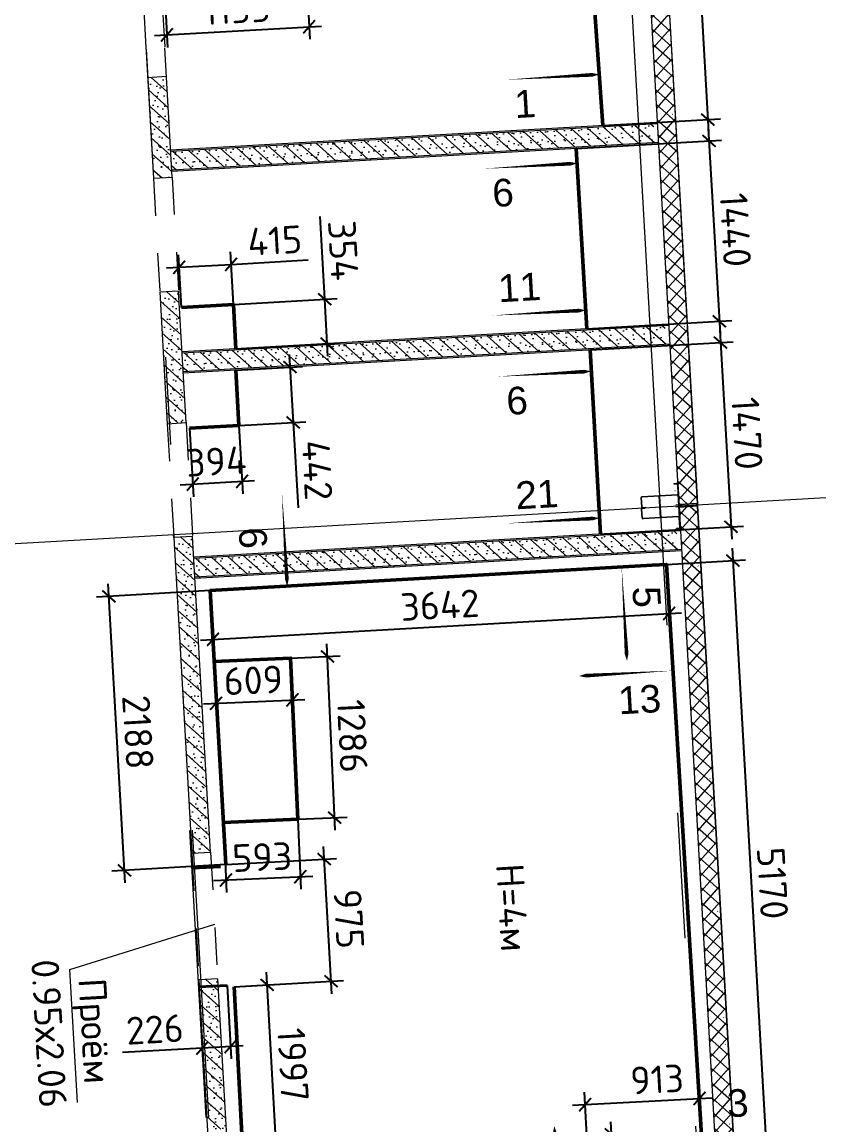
# Model space of a CAD drawing. Header units: metres. Extents: x 107714.6 to 107732.7, y 110796.8 to 110831.
# Drawn here: x 107725.59 to 107731.99, y 110806.31 to 110815.1 of the extents above; entities that cross this region are included whole.
import ezdxf

# ---------------------------------------------------------------- set-up
doc = ezdxf.new("R2010")
doc.units = ezdxf.units.M
doc.header["$PDMODE"] = 35
doc.header["$PDSIZE"] = 0.01
doc.linetypes.add('_ШТР__3__3__Скрыто', pattern=[6, 3, -3])
doc.linetypes.add('GOST2.303 5', pattern=[24, 20, -1.5, 1, -1.5])
doc.layers.add('2023.11.08_В_ОТКЛОНЕНИЯ', color=7, linetype='Continuous')
doc.layers.add('_1-1_ Внутренние стены', color=7, linetype='Continuous')
doc.layers.add('Вспомогательные', color=6, linetype='Continuous', plot=False)
for name, color, linetype, lineweight in [('ГКЛ', 250, 'Continuous', 50), ('ГКЛ 4м', 7, 'Continuous', 50), ('Оси', 7, 'Continuous', 9), ('Откосы', 250, 'Continuous', 40), ('Перекрытия', 7, 'Continuous', 18), ('Размерные', 45, 'Continuous', 15), ('Стены', 7, 'Continuous', 18), ('Стены разрез', 7, 'Continuous', 5), ('Стены штриховка', 7, 'Continuous', 5)]:
    doc.layers.add(name, color=color, linetype=linetype, lineweight=lineweight)
doc.layers.add('Импосты витража', color=7, linetype='Continuous', lineweight=9, true_color=0x004080)
doc.styles.add('AxeAndPointZ', font='arial.ttf')
doc.styles.add('GOST 2.304 type A', font='isocpeur.ttf')
doc.dimstyles.new('ISO-25', dxfattribs={"dimtxt": 0.22, "dimasz": 0.1, "dimexe": 0.1, "dimexo": 0, "dimgap": 0.06, "dimtad": 1, "dimdec": 0, "dimlfac": 1000, "dimtxsty": 'GOST 2.304 type A', "dimblk": 'ARCHTICK', "dimcen": 2.5, "dimdle": 0.1, "dimadec": 0, "dimazin": 0, "dimtfac": 1, "dimtdec": 0, "dimtmove": 0, "dimatfit": 3, "dimfxl": 1, "dimarcsym": 0})
pattern_1 = [(318.25305, (107716.81975, 110843.4981), (0.0998763, 0.1119139), [])]
pattern_2 = [(318.25305, (107716.84471, 110843.499515), (0.05659657, 0.06341789), []), (48.25305, (107716.84471, 110843.499515), (-0.06341789, 0.05659657), [])]

# ---------------------------------------------------------------- blocks, each defined once
blk = doc.blocks.new('Прямоугольный импост - 20х150 мм_Утеплитель_Наружный-V16-_О__L2_3_900_')
at = {"layer": 'Импосты витража'}
h = blk.add_hatch(dxfattribs=at)
h.set_pattern_fill('FP_19', style=0, pattern_type=2)
h.set_pattern_definition([(315, (-33000, 12200), (60.10408, 60.10408), []), (225, (-33000, 12200), (60.10408, -60.10408), [])])
h.paths.add_polyline_path([(-10, 75), (10, 75), (10, -75), (-10, -75), (-10, 11.3)], flags=0)
at = {"layer": 'Импосты витража', "color": 7, "lineweight": 18}
for p, q in [((-10, 75), (10, 75)), ((-10, -75), (-10, 75)), ((10, 75), (10, -75)), ((10, -75), (-10, -75))]:
    blk.add_line(p, q, dxfattribs=at)
blk = doc.blocks.new('к3')
at = {"color": 0, "linetype": 'ByBlock', "lineweight": -2, "ltscale": 200}
for p, q in [((4147417.8, 542805.7), (4147417.8, 542828.2)), ((4147417.8, 542805.7), (4147420.8, 542805.7)), ((4147420.8, 542805.7), (4147420.8, 542828.2)), ((4147425.8, 542836.2), (4147504.8, 542836.2)), ((4147425.8, 542833.2), (4147504.8, 542833.2)), ((4147509.8, 542828.2), (4147509.8, 542544.2)), ((4147512.8, 542828.2), (4147512.8, 542544.2)), ((4147682.8, 542828.2), (4147682.8, 542544.2)), ((4147685.8, 542828.2), (4147685.8, 542544.2)), ((4147769.8, 542836.2), (4147690.8, 542836.2)), ((4147769.8, 542833.2), (4147690.8, 542833.2)), ((4147774.8, 542805.7), (4147774.8, 542828.2)), ((4147777.8, 542805.7), (4147774.8, 542805.7)), ((4147777.8, 542805.7), (4147777.8, 542828.2)), ((4147517.8, 542539.2), (4147588.8, 542539.2)), ((4147517.8, 542536.2), (4147588.8, 542536.2)), ((4147593.8, 542544.2), (4147593.8, 542566.7)), ((4147593.8, 542566.7), (4147596.8, 542566.7)), ((4147596.8, 542544.2), (4147596.8, 542566.7)), ((4147598.8, 542544.2), (4147598.8, 542566.7)), ((4147601.8, 542566.7), (4147598.8, 542566.7)), ((4147601.8, 542544.2), (4147601.8, 542566.7)), ((4147677.8, 542539.2), (4147606.8, 542539.2)), ((4147677.8, 542536.2), (4147606.8, 542536.2))]:
    blk.add_line(p, q, dxfattribs=at)
for centre, radius, start, end in [((4147425.8, 542828.2), 8, 90, 180), ((4147425.8, 542828.2), 5, 90, 180), ((4147504.8, 542828.2), 8, 0, 90), ((4147504.8, 542828.2), 5, 0, 90), ((4147690.8, 542828.2), 8, 90, 180), ((4147690.8, 542828.2), 5, 90, 180), ((4147769.8, 542828.2), 8, 0, 90), ((4147769.8, 542828.2), 5, 0, 90), ((4147517.8, 542544.2), 8, 180, 270), ((4147517.8, 542544.2), 5, 180, 270), ((4147588.8, 542544.2), 8, 270, 0), ((4147588.8, 542544.2), 5, 270, 0), ((4147606.8, 542544.2), 8, 180, 270), ((4147606.8, 542544.2), 5, 180, 270), ((4147677.8, 542544.2), 5, 270, 0), ((4147677.8, 542544.2), 8, 270, 0)]:
    blk.add_arc(centre, radius, start, end, dxfattribs=at)
at = {"layer": 'Вспомогательные', "color": 0, "ltscale": 10}
for p, q in [((4147690.3, 542836.2), (4147505.3, 542836.2)), ((4147682.8, 542686.2), (4147512.8, 542686.2))]:
    blk.add_line(p, q, dxfattribs=at)
blk = doc.blocks.new('_ArchTick')
at = {"color": 0, "linetype": 'ByBlock', "lineweight": 9, "const_width": 0.15}
blk.add_lwpolyline([(-0.5, -0.5), (0.5, 0.5)], dxfattribs=at)
blk = doc.blocks.new('*D49')
at = {"layer": 'Defpoints', "color": 0, "lineweight": 9, "transparency": 16777216}
for p in [(107729.9996, 110817.3188, 3.997), (107730.2156, 110814.2712, 3.997), (107731.0525, 110814.3187)]:
    blk.add_point(p, dxfattribs=at)
at = {"layer": 'ГКЛ', "color": 0, "lineweight": -2, "transparency": 16777216}
for p, q in [((107730.8734, 110817.4686), (107731.0581, 110814.2189)), ((107729.9996, 110817.3188), (107730.9789, 110817.3745)), ((107730.2156, 110814.2712), (107731.1523, 110814.3244))]:
    blk.add_line(p, q, dxfattribs=at)
at = {"layer": 'ГКЛ', "color": 0, "lineweight": -2, "transparency": 16777216, "xscale": 0.1, "yscale": 0.1, "zscale": 0.1}
for p, rotation in [((107730.8791, 110817.3688), 93.25304974487426), ((107731.0525, 110814.3187), 273.2530497448743)]:
    blk.add_blockref('_ArchTick', p, dxfattribs=dict(at, rotation=rotation))
at = {"layer": 'ГКЛ', "color": 0, "lineweight": 9, "transparency": 16777216, "insert": (107731.1355, 110815.8534), "char_height": 0.22, "attachment_point": 5, "rotation": 273.25305, "style": 'GOST 2.304 type A'}
blk.add_mtext('3055', dxfattribs=at)
blk = doc.blocks.new('*D50')
at = {"layer": 'Defpoints', "color": 0, "lineweight": 9, "transparency": 16777216}
for p in [(107730.0038, 110814.0889, 3.867), (107731.1438, 110812.7113), (107730.0886, 110812.6513, 3.867)]:
    blk.add_point(p, dxfattribs=at)
at = {"layer": 'ГКЛ', "color": 0, "lineweight": -2, "transparency": 16777216}
for p, q in [((107731.0564, 110814.2488), (107731.1495, 110812.6115)), ((107730.0038, 110814.0889), (107731.1619, 110814.1547)), ((107730.0886, 110812.6513), (107731.2437, 110812.717))]:
    blk.add_line(p, q, dxfattribs=at)
at = {"layer": 'ГКЛ', "color": 0, "lineweight": -2, "transparency": 16777216, "xscale": 0.1, "yscale": 0.1, "zscale": 0.1}
for p, rotation in [((107731.0621, 110814.149), 93.25304974487426), ((107731.1438, 110812.7113), 273.2530497448743)]:
    blk.add_blockref('_ArchTick', p, dxfattribs=dict(at, rotation=rotation))
at = {"layer": 'ГКЛ', "color": 0, "lineweight": 9, "transparency": 16777216, "insert": (107731.2727, 110813.4398), "char_height": 0.22, "attachment_point": 5, "rotation": 273.25305, "style": 'GOST 2.304 type A'}
blk.add_mtext('1440', dxfattribs=at)
blk = doc.blocks.new('*D51')
at = {"layer": 'Defpoints', "color": 0, "lineweight": 9, "transparency": 16777216}
for p in [(107730.1133, 110812.4825, 3.867), (107730.1967, 110811.0148, 3.867), (107731.2369, 110811.074)]:
    blk.add_point(p, dxfattribs=at)
at = {"layer": 'ГКЛ', "color": 0, "lineweight": -2, "transparency": 16777216}
for p, q in [((107731.1478, 110812.6414), (107731.2426, 110810.9741)), ((107730.1133, 110812.4825), (107731.2533, 110812.5473)), ((107730.1967, 110811.0148), (107731.3367, 110811.0796))]:
    blk.add_line(p, q, dxfattribs=at)
at = {"layer": 'ГКЛ', "color": 0, "lineweight": -2, "transparency": 16777216, "xscale": 0.1, "yscale": 0.1, "zscale": 0.1}
for p, rotation in [((107731.1535, 110812.5416), 93.25304974487426), ((107731.2369, 110811.074), 273.2530497448743)]:
    blk.add_blockref('_ArchTick', p, dxfattribs=dict(at, rotation=rotation))
at = {"layer": 'ГКЛ', "color": 0, "lineweight": 9, "transparency": 16777216, "insert": (107731.3649, 110811.8174), "char_height": 0.22, "attachment_point": 5, "rotation": 273.25305, "style": 'GOST 2.304 type A'}
blk.add_mtext('1470', dxfattribs=at)
blk = doc.blocks.new('*D52')
at = {"layer": 'Defpoints', "color": 0, "lineweight": 9, "transparency": 16777216}
for p in [(107730.7217, 110810.7739, 3.998), (107731.5456, 110805.6424), (107731.0401, 110805.6137, 3.998)]:
    blk.add_point(p, dxfattribs=at)
at = {"layer": 'ГКЛ', "color": 0, "lineweight": -2, "transparency": 16777216}
for p, q in [((107731.2465, 110810.9038), (107731.5513, 110805.5426)), ((107730.7217, 110810.7739), (107731.3521, 110810.8097)), ((107731.0401, 110805.6137), (107731.6454, 110805.6481))]:
    blk.add_line(p, q, dxfattribs=at)
at = {"layer": 'ГКЛ', "color": 0, "lineweight": -2, "transparency": 16777216, "xscale": 0.1, "yscale": 0.1, "zscale": 0.1}
for p, rotation in [((107731.2522, 110810.804), 93.25304974487426), ((107731.5456, 110805.6424), 273.2530497448743)]:
    blk.add_blockref('_ArchTick', p, dxfattribs=dict(at, rotation=rotation))
at = {"layer": 'ГКЛ', "color": 0, "lineweight": 9, "transparency": 16777216, "insert": (107731.5686, 110808.2329), "char_height": 0.22, "attachment_point": 5, "rotation": 273.25305, "style": 'GOST 2.304 type A'}
blk.add_mtext('5170', dxfattribs=at)
blk = doc.blocks.new('*D53')
at = {"layer": 'Defpoints', "color": 0, "lineweight": 9, "transparency": 16777216}
for p in [(107730.7217, 110810.7739, 3.998), (107727.0858, 110810.565, 3.998), (107730.7439, 110810.3827)]:
    blk.add_point(p, dxfattribs=at)
at = {"layer": 'ГКЛ', "color": 0, "lineweight": -2, "transparency": 16777216}
for p, q in [((107730.7217, 110810.7739), (107730.7496, 110810.2829)), ((107727.0858, 110810.565), (107727.1136, 110810.0762)), ((107727.0081, 110810.1704), (107730.8438, 110810.3884))]:
    blk.add_line(p, q, dxfattribs=at)
at = {"layer": 'ГКЛ', "color": 0, "lineweight": -2, "transparency": 16777216, "xscale": 0.1, "yscale": 0.1, "zscale": 0.1}
for p, rotation in [((107730.7439, 110810.3827), 3.253049744874275), ((107727.1079, 110810.1761), 183.2530497448743)]:
    blk.add_blockref('_ArchTick', p, dxfattribs=dict(at, rotation=rotation))
at = {"layer": 'ГКЛ', "color": 0, "lineweight": 9, "transparency": 16777216, "insert": (107728.9163, 110810.4491), "char_height": 0.22, "attachment_point": 5, "rotation": 3.25305, "style": 'GOST 2.304 type A'}
blk.add_mtext('3642', dxfattribs=at)
blk = doc.blocks.new('*D55')
at = {"layer": 'Defpoints', "color": 0, "lineweight": 9, "transparency": 16777216}
for p in [(107727.0858, 110810.565, 3.998), (107726.2783, 110810.5191), (107727.21, 110808.3806, 3.998)]:
    blk.add_point(p, dxfattribs=at)
at = {"layer": 'ГКЛ', "color": 0, "lineweight": -2, "transparency": 16777216}
for p, q in [((107727.0858, 110810.565), (107726.1784, 110810.5134)), ((107726.4081, 110808.2348), (107726.2726, 110810.6189)), ((107727.21, 110808.3806), (107726.3026, 110808.329))]:
    blk.add_line(p, q, dxfattribs=at)
at = {"layer": 'ГКЛ', "color": 0, "lineweight": -2, "transparency": 16777216, "xscale": 0.1, "yscale": 0.1, "zscale": 0.1}
for p, rotation in [((107726.2783, 110810.5191), 93.25304974487426), ((107726.4024, 110808.3347), 273.2530497448743)]:
    blk.add_blockref('_ArchTick', p, dxfattribs=dict(at, rotation=rotation))
at = {"layer": 'ГКЛ', "color": 0, "lineweight": 9, "transparency": 16777216, "insert": (107726.5101, 110809.4365), "char_height": 0.22, "attachment_point": 5, "rotation": 273.25305, "style": 'GOST 2.304 type A'}
blk.add_mtext('2188', dxfattribs=at)
blk = doc.blocks.new('*D56')
at = {"layer": 'Defpoints', "color": 0, "lineweight": 9, "transparency": 16777216}
for p in [(107727.276, 110807.4076, 3.998), (107727.5395, 110807.4225), (107727.3796, 110805.4134, 3.998)]:
    blk.add_point(p, dxfattribs=at)
at = {"layer": 'ГКЛ', "color": 0, "lineweight": -2, "transparency": 16777216}
for p, q in [((107727.6585, 110805.3291), (107727.5338, 110807.5224)), ((107727.276, 110807.4076), (107727.6393, 110807.4282)), ((107727.3796, 110805.4134), (107727.7526, 110805.4346))]:
    blk.add_line(p, q, dxfattribs=at)
at = {"layer": 'ГКЛ', "color": 0, "lineweight": -2, "transparency": 16777216, "xscale": 0.1, "yscale": 0.1, "zscale": 0.1}
for p, rotation in [((107727.5395, 110807.4225), 93.25304974487426), ((107727.6528, 110805.429), 273.2530497448743)]:
    blk.add_blockref('_ArchTick', p, dxfattribs=dict(at, rotation=rotation))
at = {"layer": 'ГКЛ', "color": 0, "lineweight": 9, "transparency": 16777216, "insert": (107727.7459, 110806.786), "char_height": 0.22, "attachment_point": 5, "rotation": 273.25305, "style": 'GOST 2.304 type A'}
blk.add_mtext('1997', dxfattribs=at)
blk = doc.blocks.new('*D90')
at = {"layer": 'Defpoints', "color": 0, "lineweight": 9, "transparency": 16777216}
for p in [(107727.21, 110808.3806), (107727.994, 110808.4251), (107727.276, 110807.4076, 3.998)]:
    blk.add_point(p, dxfattribs=at)
at = {"layer": 'ГКЛ', "color": 0, "lineweight": -2, "transparency": 16777216}
for p, q in [((107728.055, 110807.3517), (107727.9883, 110808.525)), ((107727.21, 110808.3806), (107728.0939, 110808.4308)), ((107727.276, 110807.4076), (107728.1492, 110807.4572))]:
    blk.add_line(p, q, dxfattribs=at)
at = {"layer": 'ГКЛ', "color": 0, "lineweight": -2, "transparency": 16777216, "xscale": 0.1, "yscale": 0.1, "zscale": 0.1}
for p, rotation in [((107727.994, 110808.4251), 93.25304974487426), ((107728.0494, 110807.4515), 273.2530497448743)]:
    blk.add_blockref('_ArchTick', p, dxfattribs=dict(at, rotation=rotation))
at = {"layer": 'ГКЛ', "color": 0, "lineweight": 9, "transparency": 16777216, "insert": (107728.1914, 110807.948), "char_height": 0.22, "attachment_point": 5, "rotation": 273.25305, "style": 'GOST 2.304 type A'}
blk.add_mtext('975', dxfattribs=at)
blk = doc.blocks.new('*D96')
at = {"layer": 'Defpoints', "color": 0, "lineweight": 9, "transparency": 16777216}
for p in [(107727.2708, 110812.8458), (107727.9986, 110812.8871), (107727.2909, 110812.4923)]:
    blk.add_point(p, dxfattribs=at)
at = {"layer": 'ГКЛ', "color": 0, "lineweight": -2, "transparency": 16777216}
for p, q in [((107727.9986, 110812.8871), (107727.9611, 110813.5461)), ((107727.2708, 110812.8458), (107728.0984, 110812.8928)), ((107728.0243, 110812.4339), (107727.9986, 110812.8871)), ((107727.2909, 110812.4923), (107728.1185, 110812.5394))]:
    blk.add_line(p, q, dxfattribs=at)
at = {"layer": 'ГКЛ', "color": 0, "lineweight": -2, "transparency": 16777216, "xscale": 0.1, "yscale": 0.1, "zscale": 0.1}
for p, rotation in [((107727.9986, 110812.8871), 93.25304974487426), ((107728.0187, 110812.5337), 273.2530497448743)]:
    blk.add_blockref('_ArchTick', p, dxfattribs=dict(at, rotation=rotation))
at = {"layer": 'ГКЛ', "color": 0, "lineweight": 9, "transparency": 16777216, "insert": (107728.1467, 110813.2762), "char_height": 0.22, "attachment_point": 5, "rotation": 273.25305, "style": 'GOST 2.304 type A'}
blk.add_mtext('354', dxfattribs=at)
blk = doc.blocks.new('*D97')
at = {"layer": 'Defpoints', "color": 0, "lineweight": 9, "transparency": 16777216}
for p in [(107727.2526, 110813.1652), (107727.2708, 110812.8458), (107726.8565, 110812.8222)]:
    blk.add_point(p, dxfattribs=at)
at = {"layer": 'ГКЛ', "color": 0, "lineweight": -2, "transparency": 16777216}
for p, q in [((107726.8565, 110812.8222), (107726.8326, 110813.2415)), ((107727.2708, 110812.8458), (107727.247, 110813.265)), ((107727.2526, 110813.1652), (107727.8676, 110813.2001)), ((107726.7385, 110813.136), (107727.2526, 110813.1652))]:
    blk.add_line(p, q, dxfattribs=at)
at = {"layer": 'ГКЛ', "color": 0, "lineweight": -2, "transparency": 16777216, "xscale": 0.1, "yscale": 0.1, "zscale": 0.1}
for p, rotation in [((107726.8383, 110813.1416), 183.2530497448743), ((107727.2526, 110813.1652), 3.253049744874275)]:
    blk.add_blockref('_ArchTick', p, dxfattribs=dict(at, rotation=rotation))
at = {"layer": 'ГКЛ', "color": 0, "lineweight": 9, "transparency": 16777216, "insert": (107727.6004, 110813.3552), "char_height": 0.22, "attachment_point": 5, "rotation": 3.25305, "style": 'GOST 2.304 type A'}
blk.add_mtext('415', dxfattribs=at)
blk = doc.blocks.new('*D98')
at = {"layer": 'Defpoints', "color": 0, "lineweight": 9, "transparency": 16777216}
for p in [(107727.7263, 110810.0269), (107727.1179, 110809.9999), (107727.7411, 110809.6937)]:
    blk.add_point(p, dxfattribs=at)
at = {"layer": 'ГКЛ', "color": 0, "lineweight": -2, "transparency": 16777216}
for p, q in [((107727.7263, 110810.0269), (107727.7456, 110809.5938)), ((107727.1179, 110809.9999), (107727.1372, 110809.5668)), ((107727.0328, 110809.6623), (107727.841, 110809.6982))]:
    blk.add_line(p, q, dxfattribs=at)
at = {"layer": 'ГКЛ', "color": 0, "lineweight": -2, "transparency": 16777216, "xscale": 0.1, "yscale": 0.1, "zscale": 0.1}
for p, rotation in [((107727.1327, 110809.6667), 182.5402307767008), ((107727.7411, 110809.6937), 2.540230776700843)]:
    blk.add_blockref('_ArchTick', p, dxfattribs=dict(at, rotation=rotation))
at = {"layer": 'ГКЛ', "color": 0, "lineweight": 9, "transparency": 16777216, "insert": (107727.4294, 110809.8501), "char_height": 0.22, "attachment_point": 5, "rotation": 2.54023, "style": 'GOST 2.304 type A'}
blk.add_mtext('609', dxfattribs=at)
blk = doc.blocks.new('*D99')
at = {"layer": 'Defpoints', "color": 0, "lineweight": 9, "transparency": 16777216}
for p in [(107727.7263, 110810.0269), (107728.021, 110810.04), (107727.7833, 110808.7422)]:
    blk.add_point(p, dxfattribs=at)
at = {"layer": 'ГКЛ', "color": 0, "lineweight": -2, "transparency": 16777216}
for p, q in [((107728.0824, 110808.6553), (107728.0165, 110810.1399)), ((107727.7263, 110810.0269), (107728.1209, 110810.0444)), ((107727.7833, 110808.7422), (107728.1779, 110808.7597))]:
    blk.add_line(p, q, dxfattribs=at)
at = {"layer": 'ГКЛ', "color": 0, "lineweight": -2, "transparency": 16777216, "xscale": 0.1, "yscale": 0.1, "zscale": 0.1}
for p, rotation in [((107728.021, 110810.04), 92.5402307793693), ((107728.078, 110808.7552), 272.5402307793693)]:
    blk.add_blockref('_ArchTick', p, dxfattribs=dict(at, rotation=rotation))
at = {"layer": 'ГКЛ', "color": 0, "lineweight": 9, "transparency": 16777216, "insert": (107728.2193, 110809.4051), "char_height": 0.22, "attachment_point": 5, "rotation": 272.54023, "style": 'GOST 2.304 type A'}
blk.add_mtext('1286', dxfattribs=at)
blk = doc.blocks.new('*D100')
at = {"layer": 'Defpoints', "color": 0, "lineweight": 9, "transparency": 16777216}
for p in [(107727.1909, 110808.7159), (107727.7833, 110808.7422), (107727.8037, 110808.2844)]:
    blk.add_point(p, dxfattribs=at)
at = {"layer": 'ГКЛ', "color": 0, "lineweight": -2, "transparency": 16777216}
for p, q in [((107727.1909, 110808.7159), (107727.2157, 110808.1582)), ((107727.7833, 110808.7422), (107727.8081, 110808.1845)), ((107727.1113, 110808.2537), (107727.9036, 110808.2888))]:
    blk.add_line(p, q, dxfattribs=at)
at = {"layer": 'ГКЛ', "color": 0, "lineweight": -2, "transparency": 16777216, "xscale": 0.1, "yscale": 0.1, "zscale": 0.1}
for p, rotation in [((107727.2112, 110808.2581), 182.540230777936), ((107727.8037, 110808.2844), 2.54023077793598)]:
    blk.add_blockref('_ArchTick', p, dxfattribs=dict(at, rotation=rotation))
at = {"layer": 'ГКЛ', "color": 0, "lineweight": 9, "transparency": 16777216, "insert": (107727.4999, 110808.4411), "char_height": 0.22, "attachment_point": 5, "rotation": 2.54023, "style": 'GOST 2.304 type A'}
blk.add_mtext('593', dxfattribs=at)
blk = doc.blocks.new('*D103')
at = {"layer": 'Defpoints', "color": 0, "lineweight": 9, "transparency": 16777216}
for p in [(107730.088, 110806.2198), (107730.2842, 110806.2319), (107730.1285, 110805.5638)]:
    blk.add_point(p, dxfattribs=at)
at = {"layer": 'ГКЛ', "color": 0, "lineweight": -2, "transparency": 16777216}
for p, q in [((107730.3308, 110805.4761), (107730.278, 110806.3317)), ((107730.088, 110806.2198), (107730.384, 110806.2381)), ((107730.1285, 110805.5638), (107730.4244, 110805.5821))]:
    blk.add_line(p, q, dxfattribs=at)
at = {"layer": 'ГКЛ', "color": 0, "lineweight": -2, "transparency": 16777216, "xscale": 0.1, "yscale": 0.1, "zscale": 0.1}
for p, rotation in [((107730.2842, 110806.2319), 93.53020332494776), ((107730.3246, 110805.5759), 273.5302033249478)]:
    blk.add_blockref('_ArchTick', p, dxfattribs=dict(at, rotation=rotation))
at = {"layer": 'ГКЛ', "color": 0, "lineweight": 9, "transparency": 16777216, "insert": (107730.4741, 110805.9144), "char_height": 0.22, "attachment_point": 5, "rotation": 273.5302, "style": 'GOST 2.304 type A'}
blk.add_mtext('657', dxfattribs=at)
blk = doc.blocks.new('*D104')
at = {"layer": 'Defpoints', "color": 0, "lineweight": 9, "transparency": 16777216}
for p in [(107730.9862, 110806.5175), (107730.9997, 110806.2695), (107730.088, 110806.2198)]:
    blk.add_point(p, dxfattribs=at)
at = {"layer": 'ГКЛ', "color": 0, "lineweight": -2, "transparency": 16777216}
for p, q in [((107730.9997, 110806.2695), (107730.9807, 110806.6173)), ((107729.9746, 110806.4624), (107731.086, 110806.5229)), ((107730.088, 110806.2198), (107730.0691, 110806.5677))]:
    blk.add_line(p, q, dxfattribs=at)
at = {"layer": 'ГКЛ', "color": 0, "lineweight": -2, "transparency": 16777216, "xscale": 0.1, "yscale": 0.1, "zscale": 0.1}
for p, rotation in [((107730.0745, 110806.4678), 183.1168504562543), ((107730.9862, 110806.5175), 3.116850456254294)]:
    blk.add_blockref('_ArchTick', p, dxfattribs=dict(at, rotation=rotation))
at = {"layer": 'ГКЛ', "color": 0, "lineweight": 9, "transparency": 16777216, "insert": (107730.6479, 110806.6693), "char_height": 0.22, "attachment_point": 5, "rotation": 3.11685, "style": 'GOST 2.304 type A'}
blk.add_mtext('913', dxfattribs=at)
blk = doc.blocks.new('*D114')
at = {"color": 0, "lineweight": -2, "transparency": 16777216}
for p, q in [((107727.84, 110815.6606), (107727.8799, 110814.9589)), ((107726.7069, 110815.5962), (107726.7468, 110814.8945)), ((107726.6412, 110814.9886), (107727.9741, 110815.0644))]:
    blk.add_line(p, q, dxfattribs=at)
at = {"layer": 'Defpoints', "color": 0, "lineweight": 9, "transparency": 16777216}
for p in [(107727.84, 110815.6606, 3.873), (107726.7069, 110815.5962, 3.873), (107727.8743, 110815.0587)]:
    blk.add_point(p, dxfattribs=at)
at = {"color": 0, "lineweight": -2, "transparency": 16777216, "xscale": 0.1, "yscale": 0.1, "zscale": 0.1}
for p, rotation in [((107727.8743, 110815.0587), 3.253049744874275), ((107726.7411, 110814.9943), 183.2530497448743)]:
    blk.add_blockref('_ArchTick', p, dxfattribs=dict(at, rotation=rotation))
at = {"color": 0, "lineweight": 9, "transparency": 16777216, "insert": (107727.298, 110815.1963), "char_height": 0.22, "attachment_point": 5, "rotation": 3.25305, "style": 'GOST 2.304 type A'}
blk.add_mtext('1135', dxfattribs=at)
blk = doc.blocks.new('*D115')
at = {"color": 0, "lineweight": -2, "transparency": 16777216}
for p, q in [((107727.7163, 110812.4464), (107727.747, 110811.9053)), ((107727.2898, 110812.322), (107727.8218, 110812.3522)), ((107727.3149, 110811.8807), (107727.8469, 110811.9109)), ((107727.747, 110811.9053), (107727.7857, 110811.2244))]:
    blk.add_line(p, q, dxfattribs=at)
at = {"layer": 'Defpoints', "color": 0, "lineweight": 9, "transparency": 16777216}
for p in [(107727.2898, 110812.322), (107727.3149, 110811.8807, 3.921), (107727.747, 110811.9053)]:
    blk.add_point(p, dxfattribs=at)
at = {"color": 0, "lineweight": -2, "transparency": 16777216, "xscale": 0.1, "yscale": 0.1, "zscale": 0.1}
for p, rotation in [((107727.7219, 110812.3466), 93.25304974487426), ((107727.747, 110811.9053), 273.2530497448743)]:
    blk.add_blockref('_ArchTick', p, dxfattribs=dict(at, rotation=rotation))
at = {"color": 0, "lineweight": 9, "transparency": 16777216, "insert": (107727.9389, 110811.5245), "char_height": 0.22, "attachment_point": 5, "rotation": 273.25305, "style": 'GOST 2.304 type A'}
blk.add_mtext('442', dxfattribs=at)
blk = doc.blocks.new('*D116')
at = {"color": 0, "lineweight": -2, "transparency": 16777216}
for p, q in [((107727.3149, 110811.8807), (107727.3459, 110811.3358)), ((107726.9215, 110811.8583), (107726.9525, 110811.3134)), ((107726.847, 110811.4076), (107727.44, 110811.4413))]:
    blk.add_line(p, q, dxfattribs=at)
at = {"layer": 'Defpoints', "color": 0, "lineweight": 9, "transparency": 16777216}
for p in [(107727.3149, 110811.8807, 3.921), (107726.9215, 110811.8583, 3.921), (107727.3402, 110811.4356)]:
    blk.add_point(p, dxfattribs=at)
at = {"color": 0, "lineweight": -2, "transparency": 16777216, "xscale": 0.1, "yscale": 0.1, "zscale": 0.1}
for p, rotation in [((107726.9468, 110811.4133), 183.2530497448743), ((107727.3402, 110811.4356), 3.253049744874275)]:
    blk.add_blockref('_ArchTick', p, dxfattribs=dict(at, rotation=rotation))
at = {"color": 0, "lineweight": 9, "transparency": 16777216, "insert": (107727.1339, 110811.5942), "char_height": 0.22, "attachment_point": 5, "rotation": 3.25305, "style": 'GOST 2.304 type A'}
blk.add_mtext('394', dxfattribs=at)
blk = doc.blocks.new('*D132')
at = {"layer": 'Defpoints', "color": 0, "lineweight": 9, "transparency": 16777216}
for p in [(107726.9949, 110807.4059, 3.954), (107727.2205, 110807.4187, 3.954), (107727.0226, 110806.9187)]:
    blk.add_point(p, dxfattribs=at)
at = {"layer": 'Откосы', "color": 0, "lineweight": -2, "transparency": 16777216}
for p, q in [((107726.9949, 110807.4059), (107727.0282, 110806.8189)), ((107727.2205, 110807.4187), (107727.2539, 110806.8317)), ((107727.0226, 110806.9187), (107726.3856, 110806.8825)), ((107727.348, 110806.9372), (107727.0226, 110806.9187))]:
    blk.add_line(p, q, dxfattribs=at)
at = {"layer": 'Откосы', "color": 0, "lineweight": -2, "transparency": 16777216, "xscale": 0.1, "yscale": 0.1, "zscale": 0.1}
for p, rotation in [((107727.0226, 110806.9187), 183.2530497448743), ((107727.2482, 110806.9315), 3.253049744874268)]:
    blk.add_blockref('_ArchTick', p, dxfattribs=dict(at, rotation=rotation))
at = {"layer": 'Откосы', "color": 0, "lineweight": 9, "transparency": 16777216, "insert": (107726.6445, 110807.0675), "char_height": 0.22, "attachment_point": 5, "rotation": 3.25305, "style": 'GOST 2.304 type A'}
blk.add_mtext('226', dxfattribs=at)

msp = doc.modelspace()

# ---------------------------------------------------------------- hatches: boundary and pattern name
at = {"layer": '_1-1_ Внутренние стены', "linetype": 'Continuous', "lineweight": 5}
h = msp.add_hatch(dxfattribs=at)
h.set_pattern_fill('ГАЗОБЕТОН_0004', color=253, scale=0.001, angle=-86.74695, style=0, pattern_type=2)
h.set_pattern_definition([(318.25305, (107718.51371, 110771.22155), (0.05992578, 0.06714835), []), (3.25305, (107718.57364, 110771.288695), (-0.00459642, 0.08086948), [0, -0.054, 0, -0.081]), (68.25305, (107718.64079, 110771.22877), (0.07523517, -0.03001115), [0, -0.0396, 0, -0.0684])])
h.paths.add_polyline_path([(107726.7371, 110814.6613), (107726.5873, 110814.6528), (107726.6328, 110813.8522), (107726.7826, 110813.8607)])
h = msp.add_hatch(dxfattribs=at)
h.set_pattern_fill('ГАЗОБЕТОН_0004', color=253, scale=0.001, angle=-86.74695, style=0, pattern_type=2)
h.set_pattern_definition([(318.25305, (107718.11041, 110770.903985), (0.05992578, 0.06714835), []), (3.25305, (107718.17034, 110770.97113), (-0.00459642, 0.08086948), [0, -0.054, 0, -0.081]), (68.25305, (107718.237485, 110770.91121), (0.07523517, -0.03001115), [0, -0.0396, 0, -0.0684])])
h.paths.add_polyline_path([(107730.6198, 110814.2841), (107726.771, 110814.0654), (107726.7795, 110813.9156), (107730.6283, 110814.1344)])
h = msp.add_hatch(dxfattribs=at)
h.set_pattern_fill('ГАЗОБЕТОН_0004', color=253, scale=0.001, angle=-86.74695, style=0, pattern_type=2)
h.set_pattern_definition([(318.25305, (107718.62383, 110769.28417), (0.05992578, 0.06714835), []), (3.25305, (107718.68375, 110769.35132), (-0.00459642, 0.08086948), [0, -0.054, 0, -0.081]), (68.25305, (107718.7509, 110769.2914), (0.07523517, -0.03001115), [0, -0.0396, 0, -0.0684])])
h.paths.add_polyline_path([(107726.8342, 110812.9522), (107726.6845, 110812.9436), (107726.7441, 110811.8953), (107726.8938, 110811.9038)])
h = msp.add_hatch(dxfattribs=at)
h.set_pattern_fill('ГАЗОБЕТОН_0004', color=253, scale=0.001, angle=-86.74695, style=0, pattern_type=2)
h.set_pattern_definition([(318.25305, (107718.20177, 110769.29658), (0.05992578, 0.06714835), []), (3.25305, (107718.2617, 110769.36373), (-0.00459642, 0.08086948), [0, -0.054, 0, -0.081]), (68.25305, (107718.32885, 110769.3038), (0.07523517, -0.03001115), [0, -0.0396, 0, -0.0684])])
h.paths.add_polyline_path([(107730.7111, 110812.6767), (107726.8623, 110812.458), (107726.8708, 110812.3082), (107730.7196, 110812.527)])
h = msp.add_hatch(dxfattribs=at)
h.set_pattern_fill('ГАЗОБЕТОН_0004', color=253, scale=0.001, angle=-86.74695, style=0, pattern_type=2)
h.set_pattern_definition([(318.25305, (107718.73505, 110767.32733), (0.05992578, 0.06714835), []), (3.25305, (107718.794976, 110767.39448), (-0.00459642, 0.08086948), [0, -0.054, 0, -0.081]), (68.25305, (107718.862124, 110767.334555), (0.07523517, -0.03001115), [0, -0.0396, 0, -0.0684])])
h.paths.add_polyline_path([(107726.9455, 110810.9953), (107726.7957, 110810.9868), (107726.9387, 110808.4709), (107727.0885, 110808.4794)])
h = msp.add_hatch(dxfattribs=at)
h.set_pattern_fill('ГАЗОБЕТОН_0004', color=253, scale=0.001, angle=-86.74695, style=0, pattern_type=2)
h.set_pattern_definition([(318.25305, (107718.294835, 110767.65922), (0.05992578, 0.06714835), []), (3.25305, (107718.35476, 110767.72637), (-0.00459642, 0.08086948), [0, -0.054, 0, -0.081]), (68.25305, (107718.42191, 110767.666445), (0.07523517, -0.03001115), [0, -0.0396, 0, -0.0684])])
h.paths.add_polyline_path([(107730.8042, 110811.0394), (107726.9554, 110810.8206), (107726.9639, 110810.6708), (107730.8127, 110810.8896)])
h = msp.add_hatch(dxfattribs=at)
h.set_pattern_fill('ГАЗОБЕТОН_0004', color=253, scale=0.001, angle=-86.74695, style=0, pattern_type=2)
h.set_pattern_definition([(318.25305, (107718.93536, 110763.80302), (0.05992578, 0.06714835), []), (3.25305, (107718.99529, 110763.87017), (-0.00459642, 0.08086948), [0, -0.054, 0, -0.081]), (68.25305, (107719.06244, 110763.81024), (0.07523517, -0.03001115), [0, -0.0396, 0, -0.0684])])
h.paths.add_polyline_path([(107727.1458, 110807.471), (107726.996, 110807.4625), (107727.0639, 110806.2676), (107727.2137, 110806.2761)])
at = {"layer": 'Стены штриховка', "lineweight": 5}
h = msp.add_hatch(dxfattribs=at)
h.set_pattern_fill('FP_6', color=253, scale=0.001, angle=-86.74695, style=0, pattern_type=2)
h.set_pattern_definition(pattern_2)
h.paths.add_polyline_path([(107730.6839, 110813.7201), (107730.8242, 110811.2508), (107730.97, 110811.2591), (107730.6306, 110817.2295), (107730.4849, 110817.2212), (107730.6721, 110813.9272)], flags=0)
h = msp.add_hatch(dxfattribs=at)
h.set_pattern_fill('FP_5', color=253, scale=0.001, angle=-86.74695, style=0, pattern_type=2)
h.set_pattern_definition(pattern_1)
h.paths.add_polyline_path([(107730.945, 110811.2577), (107730.947, 110811.2578), (107730.6077, 110817.2282), (107730.6057, 110817.2281), (107730.9106, 110811.8628)], flags=0)
h = msp.add_hatch(dxfattribs=at)
h.set_pattern_fill('FP_5', color=253, scale=0.001, angle=-86.74695, style=0, pattern_type=2)
h.set_pattern_definition([(318.25305, (107716.84471, 110843.49951), (0.0998763, 0.1119139), [])])
h.paths.add_polyline_path([(107731.1627, 110805.2604), (107731.1647, 110805.2605), (107730.8254, 110811.2309), (107730.8234, 110811.2307), (107731.1175, 110806.0563)], flags=0)
h = msp.add_hatch(dxfattribs=at)
h.set_pattern_fill('FP_6', color=253, scale=0.001, angle=-86.74695, style=0, pattern_type=2)
h.set_pattern_definition(pattern_2)
h.paths.add_polyline_path([(107730.9311, 110809.3705), (107731.1647, 110805.2605), (107731.3105, 110805.2688), (107730.9711, 110811.2391), (107730.8254, 110811.2309), (107730.8369, 110811.0274)], flags=0)
h = msp.add_hatch(dxfattribs=at)
h.set_pattern_fill('FP_5', color=253, scale=0.001, angle=-86.74695, style=0, pattern_type=2)
h.set_pattern_definition(pattern_1)
h.paths.add_polyline_path([(107730.9577, 110811.0343), (107731.2855, 110805.2674), (107731.2875, 110805.2675), (107730.9482, 110811.2378), (107730.9462, 110811.2377)], flags=0)

# ---------------------------------------------------------------- linework, layer by layer
at = {"linetype": '_ШТР__3__3__Скрыто', "lineweight": 5, "ltscale": 0.1}
for p, q in [((107726.5227, 110815.7896), (107726.5971, 110814.4817)), ((107726.6725, 110815.7981), (107726.7241, 110814.8895)), ((107726.6328, 110813.8522), (107726.6845, 110812.9436)), ((107726.7826, 110813.8607), (107726.8342, 110812.9522)), ((107726.7441, 110811.8953), (107726.7957, 110810.9868)), ((107726.8938, 110811.9038), (107726.9455, 110810.9953)), ((107726.9387, 110808.4709), (107726.996, 110807.4625)), ((107727.0885, 110808.4794), (107727.1458, 110807.471))]:
    msp.add_line(p, q, dxfattribs=at)
at = {"lineweight": 9, "elevation": 3.921}
msp.add_lwpolyline([(107726.729, 110812.426), (107726.7686, 110811.7293)], dxfattribs=at)
at = {"lineweight": 9}
msp.add_lwpolyline([(107726.0285, 110806.4841), (107725.9683, 110807.5439), (107727.1217, 110807.9057)], dxfattribs=at)
at = {"layer": '2023.11.08_В_ОТКЛОНЕНИЯ'}
for points, elevation in [([(107729.438, 110814.6361, 0, 0, 0), (107730.1868, 110814.6787, 0, 0.16, 0), (107729.8872, 110814.6617, 0.03, 0.03, 0), (107729.438, 110814.6361, 0, 0, 0)], 3.997), ([(107729.2621, 110813.9273, 0, 0, 0), (107730.0109, 110813.9699, 0, 0.16, 0), (107729.7113, 110813.9529, 0.03, 0.03, 0), (107729.2621, 110813.9273, 0, 0, 0)], 3.867), ([(107729.3311, 110812.757, 0, 0, 0), (107730.0799, 110812.7996, 0, 0.16, 0), (107729.7804, 110812.7826, 0.03, 0.03, 0), (107729.3311, 110812.757, 0, 0, 0)], 3.867), ([(107729.3741, 110812.2704, 0, 0, 0), (107730.1229, 110812.3129, 0, 0.16, 0), (107729.8234, 110812.2959, 0.03, 0.03, 0), (107729.3741, 110812.2704, 0, 0, 0)], 3.867), ([(107727.6575, 110811.349, 0, 0, 0), (107727.7001, 110810.6002, 0, 0.16, 0), (107727.683, 110810.8997, 0.03, 0.03, 0), (107727.6575, 110811.349, 0, 0, 0)], 3.998), ([(107729.4406, 110811.0999, 0, 0, 0), (107730.1894, 110811.1425, 0, 0.16, 0), (107729.8899, 110811.1255, 0.03, 0.03, 0), (107729.4406, 110811.0999, 0, 0, 0)], 3.867), ([(107730.3654, 110810.7531, 0, 0, 0), (107730.408, 110810.0043, 0, 0.16, 0), (107730.391, 110810.3038, 0.03, 0.03, 0), (107730.3654, 110810.7531, 0, 0, 0)], 3.998), ([(107730.774, 110809.9265, 0, 0, 0), (107730.0252, 110809.8839, 0, 0.16, 0), (107730.3247, 110809.901, 0.03, 0.03, 0), (107730.774, 110809.9265, 0, 0, 0)], 3.998), ([(107729.8717, 110805.5498, 0, 0, 0), (107729.8292, 110806.2986, 0, 0.16, 0), (107729.8462, 110805.9991, 0.03, 0.03, 0), (107729.8717, 110805.5498, 0, 0, 0)], 3.998)]:
    msp.add_lwpolyline(points, format="xyseb", dxfattribs=dict(at, elevation=elevation))
at = {"layer": 'ГКЛ'}
for points, elevation in [([(107729.9996, 110817.3188), (107730.2156, 110814.2712)], 3.997), ([(107730.0038, 110814.0889), (107730.0886, 110812.6513)], 3.867), ([(107730.1133, 110812.4825), (107730.1967, 110811.0148)], 3.867), ([(107726.9215, 110811.8583), (107727.3149, 110811.8807), (107727.2898, 110812.322)], 3.921)]:
    msp.add_lwpolyline(points, dxfattribs=dict(at, elevation=elevation))
msp.add_lwpolyline([(107727.2909, 110812.4923), (107727.2708, 110812.8458), (107726.8565, 110812.8222)], dxfattribs=at)
at = {"layer": 'ГКЛ 4м', "elevation": 3.998}
msp.add_lwpolyline([(107727.21, 110808.3806), (107727.0858, 110810.565), (107730.6086, 110810.767), (107730.7217, 110810.7739), (107731.0401, 110805.6137), (107727.3796, 110805.4134), (107727.276, 110807.4076)], dxfattribs=at)
at = {"layer": 'ГКЛ 4м'}
msp.add_lwpolyline([(107727.1179, 110809.9999), (107727.7263, 110810.0269), (107727.7833, 110808.7422), (107727.1909, 110808.7159)], dxfattribs=at)
at = {"layer": 'Оси', "linetype": 'GOST2.303 5'}
for p, q in [((107729.5917, 110830.2578), (107731.4531, 110797.5077)), ((107716.4473, 110810.4237), (107731.9939, 110811.3073))]:
    msp.add_line(p, q, dxfattribs=at)
at = {"layer": 'Откосы', "lineweight": 9, "elevation": 3.954}
for points in [[(107727.054, 110806.3649), (107726.9239, 110808.6537)], [(107727.074, 110806.366), (107726.9439, 110808.6548)]]:
    msp.add_lwpolyline(points, dxfattribs=at)
at = {"layer": 'Откосы', "elevation": 3.954}
for points in [[(107726.9411, 110808.3514), (107727.1668, 110808.3642)], [(107726.9949, 110807.4059), (107727.2205, 110807.4187)]]:
    msp.add_lwpolyline(points, dxfattribs=at)
at = {"layer": 'Перекрытия'}
msp.add_line((107726.7957, 110810.9868), (107726.7943, 110811.0118), dxfattribs=at)
at = {"layer": 'Стены', "lineweight": 5}
for points in [[(107726.5733, 110814.9005), (107726.6328, 110813.8522)], [(107726.7826, 110813.8607), (107726.7241, 110814.8895)], [(107730.6511, 110814.2959), (107726.7704, 110814.0753)], [(107730.6517, 110814.2859), (107726.771, 110814.0654)], [(107730.6602, 110814.1362), (107726.7795, 110813.9156)], [(107730.6608, 110814.1262), (107726.7801, 110813.9056)], [(107726.8938, 110811.9038), (107726.8342, 110812.9522)], [(107730.7405, 110812.6884), (107726.8618, 110812.4679)], [(107730.7411, 110812.6784), (107726.8623, 110812.458)], [(107730.7516, 110812.5288), (107726.8708, 110812.3082)], [(107730.7522, 110812.5188), (107726.8714, 110812.2982)], [(107726.7957, 110810.9868), (107726.9387, 110808.4709)], [(107727.0885, 110808.4794), (107726.9455, 110810.9953)], [(107730.8336, 110811.051), (107726.9548, 110810.8306)], [(107730.8341, 110811.0411), (107726.9554, 110810.8206)], [(107730.8426, 110810.8913), (107726.9639, 110810.6708)], [(107730.8432, 110810.8813), (107726.9645, 110810.6609)], [(107727.2757, 110805.1847), (107727.1458, 110807.471)], [(107726.996, 110807.4625), (107727.1277, 110805.1462)]]:
    msp.add_lwpolyline(points, dxfattribs=at)
at = {"layer": 'Стены разрез', "lineweight": 5}
for p, q in [((107730.972, 110811.2592), (107730.6326, 110817.2296)), ((107730.4829, 110817.2211), (107730.8222, 110811.2507)), ((107726.5744, 110814.881), (107726.6328, 110813.8522)), ((107726.7371, 110814.6613), (107726.5873, 110814.6528)), ((107726.6328, 110813.8522), (107726.7826, 110813.8607)), ((107726.8332, 110812.9521), (107726.6845, 110812.9436)), ((107726.6845, 110812.9436), (107726.7441, 110811.8953)), ((107726.7441, 110811.8953), (107726.8938, 110811.9038)), ((107730.7888, 110811.3635), (107730.7908, 110811.3636)), ((107730.7973, 110811.2493), (107730.947, 110811.2578)), ((107730.9482, 110811.2378), (107730.7984, 110811.2293)), ((107730.8234, 110811.2307), (107731.1627, 110805.2604)), ((107731.3125, 110805.2689), (107730.9731, 110811.2393)), ((107726.9455, 110810.9953), (107726.7957, 110810.9868)), ((107726.7957, 110810.9868), (107726.9387, 110808.4709)), ((107726.9387, 110808.4709), (107727.0885, 110808.4794)), ((107727.1458, 110807.471), (107726.996, 110807.4625))]:
    msp.add_line(p, q, dxfattribs=at)
at = {"layer": 'Стены штриховка', "lineweight": 5}
for p, q in [((107730.97, 110811.2591), (107730.6306, 110817.2295)), ((107730.8242, 110811.2508), (107730.4849, 110817.2212)), ((107731.1647, 110805.2605), (107730.8254, 110811.2309)), ((107731.3105, 110805.2688), (107730.9711, 110811.2391))]:
    msp.add_line(p, q, dxfattribs=at)

# ---------------------------------------------------------------- block references
at = {"layer": 'Импосты витража', "color": 7, "extrusion": (0, 0, -1), "xscale": 0.001, "yscale": 0.001, "zscale": 0.001, "rotation": 266.7469502589375}
msp.add_blockref('Прямоугольный импост - 20х150 мм_Утеплитель_Наружный-V16-_О__L2_3_900_', (-107730.8977, 110811.245), dxfattribs=at)
at = {"layer": 'Размерные', "color": 0, "xscale": 0.0009999999999999998, "yscale": 0.0009999999999999998, "zscale": 0.0009999999999999998, "rotation": 273.2530497410625}
msp.add_blockref('к3', (106953.502, 114921.3515), dxfattribs=at)

# ---------------------------------------------------------------- texts
at = {"layer": '2023.11.08_В_ОТКЛОНЕНИЯ', "style": 'AxeAndPointZ'}
for s, p in [('1', (107729.5162, 110814.3304, 3.997)), ('6', (107729.3403, 110813.6216, 3.867)), ('11', (107729.3872, 110812.8627, 3.867)), ('6', (107729.4523, 110811.9646, 3.867)), ('21', (107729.5257, 110811.2123, 3.867)), ('13', (107730.3443, 110809.5783, 3.998)), ('3', (107731.2124, 110806.3664))]:
    msp.add_text(s, height=0.22, rotation=3.25305, dxfattribs=at).set_placement(p)
at = {"layer": '2023.11.08_В_ОТКЛОНЕНИЯ', "lineweight": 9, "style": 'AxeAndPointZ'}
for s, p in [('6', (107727.3128, 110811.0635, 4.028)), ('5', (107730.451, 110810.5934, 4.028))]:
    msp.add_text(s, height=0.22, rotation=273.25305, dxfattribs=at).set_placement(p)
at = {"layer": 'ГКЛ', "lineweight": 9, "char_height": 0.22, "attachment_point": 5, "rotation": 273.25305, "style": 'GOST 2.304 type A'}
for s, insert in [('Н=4м', (107729.4937, 110808.0387)), ('Проём \\P0.95х2.06', (107725.9847, 110807.0448))]:
    msp.add_mtext(s, dxfattribs=dict(at, insert=insert))

# ---------------------------------------------------------------- dimensions: what is measured, and where the dimension line sits
at = {"lineweight": 9}
for base, p1, p2, angle, picture, middle in [((107727.8743, 110815.0587), (107726.7069, 110815.5962, 3.873), (107727.84, 110815.6606, 3.873), 3.25305, '*D114', (107727.298, 110815.1963)), ((107727.747, 110811.9053), (107727.2898, 110812.322), (107727.3149, 110811.8807, 3.921), 273.25305, '*D115', (107727.9389, 110811.5245))]:
    dim = msp.add_linear_dim(base=base, p1=p1, p2=p2, angle=angle, dimstyle='ISO-25', dxfattribs=at)
    dim.commit()
    dim.dimension.update_dxf_attribs({"geometry": picture, "text_midpoint": middle})
dim = msp.add_linear_dim(base=(107727.3402, 110811.4356), p1=(107726.9215, 110811.8583, 3.921), p2=(107727.3149, 110811.8807, 3.921), angle=3.25305, dimstyle='ISO-25', dxfattribs=at)
dim.commit()
dim.dimension.update_dxf_attribs({"geometry": '*D116', "text_midpoint": (107727.1435, 110811.4245), "dimtype": 160})
at = {"layer": 'ГКЛ', "lineweight": 9}
for base, p1, p2, angle, picture, middle in [((107731.0525, 110814.3187), (107729.9996, 110817.3188, 3.997), (107730.2156, 110814.2712, 3.997), 273.25305, '*D49', (107731.1355, 110815.8534)), ((107731.1438, 110812.7113), (107730.0038, 110814.0889, 3.867), (107730.0886, 110812.6513, 3.867), 273.25305, '*D50', (107731.2727, 110813.4398)), ((107727.9986, 110812.8871), (107727.2909, 110812.4923), (107727.2708, 110812.8458), 273.25305, '*D96', (107728.1467, 110813.2762)), ((107727.2526, 110813.1652), (107726.8565, 110812.8222), (107727.2708, 110812.8458), 3.25305, '*D97', (107727.6004, 110813.3552)), ((107731.2369, 110811.074), (107730.1133, 110812.4825, 3.867), (107730.1967, 110811.0148, 3.867), 273.25305, '*D51', (107731.3649, 110811.8174)), ((107731.5456, 110805.6424), (107730.7217, 110810.7739, 3.998), (107731.0401, 110805.6137, 3.998), 273.25305, '*D52', (107731.5686, 110808.2329)), ((107730.7439, 110810.3827), (107727.0858, 110810.565, 3.998), (107730.7217, 110810.7739, 3.998), 3.25305, '*D53', (107728.9163, 110810.4491)), ((107726.2783, 110810.5191), (107727.21, 110808.3806, 3.998), (107727.0858, 110810.565, 3.998), 273.25305, '*D55', (107726.5101, 110809.4365)), ((107727.994, 110808.4251), (107727.276, 110807.4076, 3.998), (107727.21, 110808.3806), 273.25305, '*D90', (107728.1914, 110807.948))]:
    dim = msp.add_linear_dim(base=base, p1=p1, p2=p2, angle=angle, dimstyle='ISO-25', dxfattribs=at)
    dim.commit()
    dim.dimension.update_dxf_attribs({"geometry": picture, "text_midpoint": middle})
for p1, p2, distance, picture, middle in [((107727.7833, 110808.7422), (107727.7263, 110810.0269), -0.2949, '*D99', (107728.2193, 110809.4051)), ((107727.1179, 110809.9999), (107727.7263, 110810.0269), -0.3335, '*D98', (107727.4294, 110809.8501)), ((107727.1909, 110808.7159), (107727.7833, 110808.7422), -0.4582, '*D100', (107727.4999, 110808.4411)), ((107730.1285, 110805.5638), (107730.088, 110806.2198), -0.1965, '*D103', (107730.4741, 110805.9144))]:
    dim = msp.add_aligned_dim(p1=p1, p2=p2, distance=distance, dimstyle='ISO-25', dxfattribs=at)
    dim.commit()
    dim.dimension.update_dxf_attribs({"geometry": picture, "text_midpoint": middle})
for base, p1, p2, angle, picture, middle, dimtype in [((107727.5395, 110807.4225), (107727.3796, 110805.4134, 3.998), (107727.276, 110807.4076, 3.998), 273.25305, '*D56', (107727.5762, 110806.7764), 160), ((107730.9862, 110806.5175), (107730.088, 110806.2198), (107730.9997, 110806.2695), 3.11685, '*D104', (107730.6571, 110806.4995), 161)]:
    dim = msp.add_linear_dim(base=base, p1=p1, p2=p2, angle=angle, dimstyle='ISO-25', dxfattribs=at)
    dim.commit()
    dim.dimension.update_dxf_attribs({"geometry": picture, "text_midpoint": middle, "dimtype": dimtype})
at = {"layer": 'Откосы', "lineweight": 9}
dim = msp.add_linear_dim(base=(107727.0226, 110806.9187), p1=(107727.2205, 110807.4187, 3.954), p2=(107726.9949, 110807.4059, 3.954), angle=3.25305, dimstyle='ISO-25', dxfattribs=at)
dim.commit()
dim.dimension.update_dxf_attribs({"geometry": '*D132', "text_midpoint": (107726.6445, 110807.0675)})

doc.saveas('drawing.dxf')
